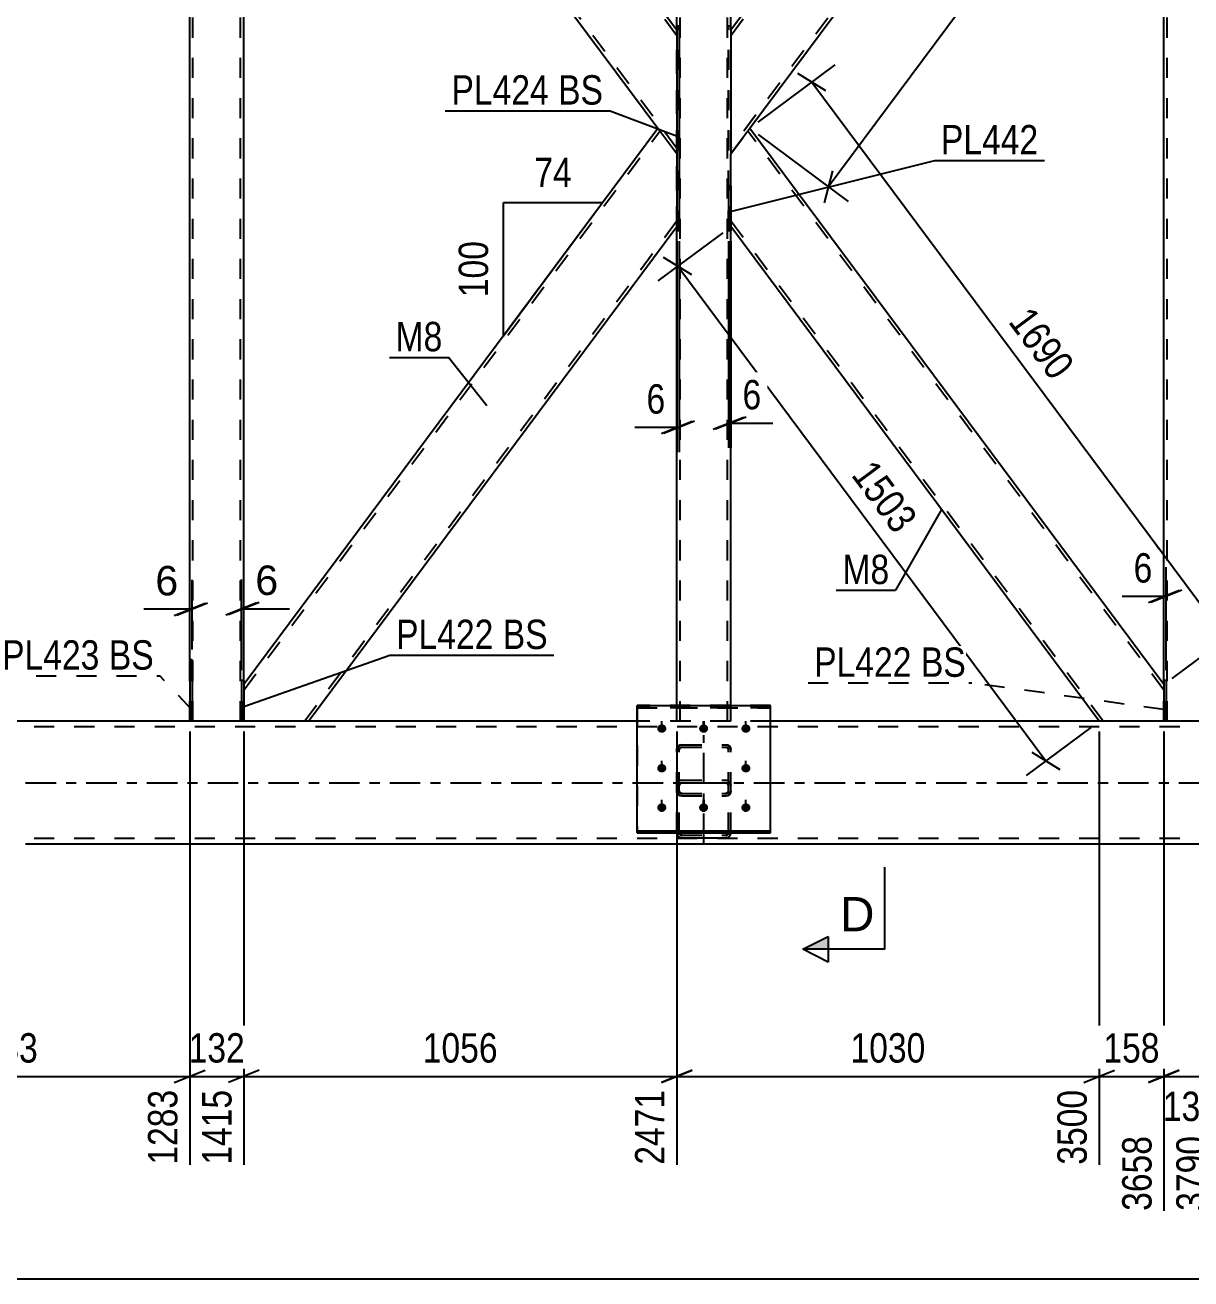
# Model space of a CAD drawing. Header units: millimetres. Extents: x 0 to 1189, y 0 to 841.
# Drawn here: x 86.4 to 200.1, y 432.9 to 555.1 of the extents above; entities that cross this region are included whole.
import ezdxf

# ---------------------------------------------------------------- set-up
doc = ezdxf.new("R2010")
doc.units = ezdxf.units.MM
doc.linetypes.add('DXK_LINE_DOT2', pattern=[3.9198, 1.9599, -1.9599])
doc.linetypes.add('DXK_LINE_DOT3', pattern=[5.9187, 2.979, -0.9799, 0.9799, -0.9799])
doc.styles.add('Arial', font='ARIAL.TTF', dxfattribs={"height": 0.2})
doc.styles.add('Arial Narrow', font='ARIALN.TTF', dxfattribs={"height": 0.2})

# ---------------------------------------------------------------- blocks, each defined once
blk = doc.blocks.new('Part-717048625-3573 - 3498')
at = {"color": 2, "linetype": 'Continuous'}
for p, q in [((149.93, 555.01), (149.93, 602.84)), ((155.21, 554.62), (155.21, 602.84)), ((149.93, 488.78), (149.93, 535.06)), ((155.21, 488.78), (155.21, 535.06))]:
    blk.add_line(p, q, dxfattribs=at)
at = {"color": 7, "linetype": 'DXK_LINE_DOT2'}
for p, q in [((155.21, 602.84), (149.93, 602.84)), ((150.25, 487.24), (150.25, 602.84)), ((154.89, 487.24), (154.89, 602.84)), ((149.93, 535.06), (149.93, 555.01)), ((155.21, 535.06), (155.21, 554.62)), ((149.93, 487.24), (149.93, 488.78)), ((155.21, 487.24), (155.21, 488.78)), ((155.21, 487.24), (149.93, 487.24))]:
    blk.add_line(p, q, dxfattribs=at)
blk = doc.blocks.new('Part-717048625-3588 - 3498')
at = {"color": 2, "linetype": 'Continuous'}
for p, q in [((191.11, 602.84), (155.21, 554.62)), ((197.43, 602.84), (191.13, 602.84)), ((197.43, 599.27), (157.06, 545.04)), ((155.21, 554.62), (155.21, 542.56))]:
    blk.add_line(p, q, dxfattribs=at)
at = {"color": 7, "linetype": 'DXK_LINE_DOT2'}
for p, q in [((191.51, 602.84), (155.21, 554.08)), ((191.11, 602.84), (191.13, 602.84)), ((191.13, 602.84), (191.11, 602.84)), ((197.43, 602.84), (197.43, 599.27)), ((197.43, 599.8), (155.21, 543.1)), ((155.21, 542.56), (157.06, 545.04))]:
    blk.add_line(p, q, dxfattribs=at)
blk = doc.blocks.new('Part-717048625-3757 - 3498')
at = {"color": 7, "linetype": 'DXK_LINE_DOT2'}
for p, q in [((107.47, 487.24), (107.47, 491.21)), ((107.71, 491.21), (107.47, 491.21)), ((107.71, 487.24), (107.71, 491.21)), ((107.71, 487.24), (107.47, 487.24))]:
    blk.add_line(p, q, dxfattribs=at)
blk = doc.blocks.new('Part-717048625-3558 - 3498')
at = {"color": 7, "linetype": 'DXK_LINE_DOT2'}
for p, q in [((202.71, 602.84), (197.43, 602.84)), ((197.43, 598.87), (197.43, 602.84)), ((197.75, 487.24), (197.75, 602.84)), ((202.39, 487.24), (202.39, 602.84)), ((202.71, 598.87), (202.71, 602.84)), ((197.43, 487.24), (197.43, 491.21)), ((202.71, 487.24), (202.71, 491.21)), ((202.71, 487.24), (197.43, 487.24))]:
    blk.add_line(p, q, dxfattribs=at)
at = {"color": 2, "linetype": 'Continuous'}
for p, q in [((197.43, 491.21), (197.43, 598.87)), ((202.71, 491.21), (202.71, 598.87))]:
    blk.add_line(p, q, dxfattribs=at)
blk = doc.blocks.new('Part-717048625-3663 - 3498')
at = {"color": 2, "linetype": 'Continuous'}
for p, q in [((157.06, 545.04), (155.21, 542.56)), ((197.43, 490.81), (157.06, 545.04)), ((155.21, 539.44), (155.21, 542.56)), ((191.11, 487.24), (155.21, 535.46)), ((197.43, 487.24), (191.11, 487.24))]:
    blk.add_line(p, q, dxfattribs=at)
at = {"color": 7, "linetype": 'DXK_LINE_DOT2'}
for p, q in [((197.43, 490.28), (156.86, 544.77)), ((155.21, 535.46), (155.21, 539.44)), ((191.51, 487.24), (155.21, 536)), ((197.43, 487.24), (197.43, 490.81))]:
    blk.add_line(p, q, dxfattribs=at)
blk = doc.blocks.new('Part-717048625-3603 - 3498')
at = {"color": 2, "linetype": 'Continuous'}
for p, q in [((114, 602.84), (107.71, 602.84)), ((149.93, 554.61), (114.02, 602.84)), ((148.08, 545.04), (107.71, 599.27))]:
    blk.add_line(p, q, dxfattribs=at)
at = {"color": 7, "linetype": 'DXK_LINE_DOT2'}
for p, q in [((107.71, 599.27), (107.71, 602.84)), ((149.93, 554.07), (113.63, 602.84)), ((114.02, 602.84), (114, 602.84)), ((114.02, 602.84), (114, 602.84)), ((149.93, 543.09), (107.71, 599.8)), ((149.93, 542.55), (149.93, 554.61)), ((149.93, 542.55), (148.08, 545.04))]:
    blk.add_line(p, q, dxfattribs=at)
blk = doc.blocks.new('Part-717048625-3756 - 3498')
at = {"color": 2, "linetype": 'Continuous'}
for p, q in [((102.67, 493.24), (102.43, 493.24)), ((102.43, 493.24), (102.43, 487.24)), ((102.67, 493.24), (102.67, 487.24)), ((102.67, 487.24), (102.43, 487.24))]:
    blk.add_line(p, q, dxfattribs=at)
blk = doc.blocks.new('Part-717048625-3772 - 3498')
at = {"color": 2, "linetype": 'Continuous'}
for p, q in [((107.71, 491.21), (107.47, 491.21)), ((107.47, 491.21), (107.47, 487.24)), ((107.71, 491.21), (107.71, 487.24)), ((107.71, 487.24), (107.47, 487.24))]:
    blk.add_line(p, q, dxfattribs=at)
blk = doc.blocks.new('Part-717048625-3894 - 3498')
at = {"color": 2, "linetype": 'Continuous'}
for p, q in [((148.08, 545.04), (107.71, 490.81)), ((149.93, 542.55), (148.08, 545.04)), ((114.02, 487.24), (149.93, 535.47)), ((113.23, 487.24), (107.71, 487.24)), ((114.02, 487.24), (113.23, 487.24))]:
    blk.add_line(p, q, dxfattribs=at)
at = {"color": 7, "linetype": 'DXK_LINE_DOT2'}
for p, q in [((107.71, 490.28), (148.28, 544.77)), ((149.93, 535.47), (149.93, 542.55)), ((113.63, 487.24), (149.93, 536.01)), ((107.71, 490.81), (107.71, 487.24)), ((113.96, 487.24), (113.23, 487.24))]:
    blk.add_line(p, q, dxfattribs=at)
blk = doc.blocks.new('Part-717048625-3962 - 3498')
at = {"color": 7, "linetype": 'DXK_LINE_DOT2'}
for p, q in [((154.97, 535.06), (154.97, 555.02)), ((155.21, 555.02), (154.97, 555.02)), ((155.21, 535.06), (155.21, 555.02)), ((155.21, 535.06), (154.97, 535.06))]:
    blk.add_line(p, q, dxfattribs=at)
blk = doc.blocks.new('Part-717048625-3786 - 3498')
at = {"color": 2, "linetype": 'Continuous'}
for p, q in [((102.43, 487.24), (86.43, 487.24)), ((107.47, 487.24), (102.67, 487.24)), ((146.07, 487.24), (114.02, 487.24)), ((191.11, 487.24), (159.07, 487.24)), ((202.47, 487.24), (197.67, 487.24)), ((629.27, 475.24), (86.43, 475.24))]:
    blk.add_line(p, q, dxfattribs=at)
at = {"color": 7, "linetype": 'DXK_LINE_DOT2'}
for p, q in [((634.07, 486.68), (86.43, 486.68)), ((102.67, 487.24), (102.43, 487.24)), ((114.02, 487.24), (107.47, 487.24)), ((159.07, 487.24), (146.07, 487.24)), ((197.67, 487.24), (191.11, 487.24)), ((634.07, 475.8), (86.43, 475.8))]:
    blk.add_line(p, q, dxfattribs=at)
at = {"color": 7, "linetype": 'DXK_LINE_DOT3'}
blk.add_line((86.43, 481.24), (634.07, 481.24), dxfattribs=at)
blk = doc.blocks.new('Part-717048625-3904 - 3498')
at = {"color": 7, "linetype": 'DXK_LINE_DOT3'}
blk.add_line((152.57, 475.26), (152.57, 485.87), dxfattribs=at)
at = {"color": 7, "linetype": 'DXK_LINE_DOT2'}
for p, q in [((149.97, 484.66), (149.93, 484.48)), ((149.93, 476.38), (149.93, 484.48)), ((150.07, 484.8), (149.97, 484.66)), ((150.23, 484.9), (150.07, 484.8)), ((150.17, 484.48), (150.19, 484.57)), ((150.17, 476.38), (150.17, 484.48)), ((150.19, 484.57), (150.24, 484.64)), ((150.41, 484.93), (150.23, 484.9)), ((150.24, 484.64), (150.32, 484.69)), ((150.32, 484.69), (150.41, 484.71)), ((150.41, 484.93), (154.73, 484.93)), ((150.41, 484.71), (154.73, 484.71)), ((154.92, 484.9), (154.73, 484.93)), ((154.73, 484.71), (154.82, 484.69)), ((154.82, 484.69), (154.9, 484.64)), ((154.9, 484.64), (154.95, 484.57)), ((155.07, 484.8), (154.92, 484.9)), ((154.95, 484.57), (154.97, 484.48)), ((154.97, 476.38), (154.97, 484.48)), ((155.18, 484.66), (155.07, 484.8)), ((155.21, 484.48), (155.18, 484.66)), ((155.21, 476.38), (155.21, 484.48)), ((149.93, 480.98), (149.97, 481.17)), ((150.19, 481.07), (150.17, 480.98)), ((150.24, 481.16), (150.19, 481.07)), ((150.23, 481.45), (150.41, 481.49)), ((150.32, 481.21), (150.24, 481.16)), ((150.41, 481.23), (150.32, 481.21)), ((150.41, 481.49), (154.73, 481.49)), ((150.41, 481.23), (154.73, 481.23)), ((154.73, 481.49), (154.92, 481.45)), ((154.82, 481.21), (154.73, 481.23)), ((154.9, 481.16), (154.82, 481.21)), ((154.95, 481.07), (154.9, 481.16)), ((154.97, 480.98), (154.95, 481.07)), ((155.18, 481.17), (155.21, 480.98)), ((149.93, 480.42), (149.97, 480.25)), ((149.97, 480.25), (150.07, 480.1)), ((150.07, 480.1), (150.23, 480.01)), ((150.19, 480.34), (150.17, 480.42)), ((150.24, 480.26), (150.19, 480.34)), ((150.23, 480.01), (150.41, 479.97)), ((150.32, 480.22), (150.24, 480.26)), ((150.41, 480.2), (150.32, 480.22)), ((150.41, 480.2), (154.73, 480.2)), ((150.41, 479.97), (154.73, 479.97)), ((154.82, 480.22), (154.73, 480.2)), ((154.73, 479.97), (154.92, 480.01)), ((154.9, 480.26), (154.82, 480.22)), ((154.95, 480.34), (154.9, 480.26)), ((154.92, 480.01), (155.07, 480.1)), ((154.97, 480.42), (154.95, 480.34)), ((155.07, 480.1), (155.18, 480.25)), ((155.18, 480.25), (155.21, 480.42)), ((149.94, 476.35), (149.93, 476.38)), ((150.17, 476.38), (150.19, 476.28)), ((150.19, 476.28), (150.24, 476.2)), ((150.24, 476.2), (150.32, 476.14)), ((150.32, 476.14), (150.41, 476.12)), ((150.41, 476.12), (154.73, 476.12)), ((154.73, 476.12), (154.82, 476.14)), ((154.82, 476.14), (154.9, 476.2)), ((154.9, 476.2), (154.95, 476.28)), ((154.95, 476.28), (154.97, 476.38)), ((155.21, 476.38), (155.21, 476.35))]:
    blk.add_line(p, q, dxfattribs=at)
at = {"color": 2, "linetype": 'Continuous'}
for p, q in [((149.97, 476.18), (149.94, 476.35)), ((150.41, 475.87), (150.23, 475.91)), ((150.41, 475.87), (154.73, 475.87)), ((154.92, 475.91), (154.73, 475.87)), ((155.21, 476.35), (155.18, 476.18))]:
    blk.add_line(p, q, dxfattribs=at)
at = {"color": 7, "linetype": 'DXK_LINE_DOT2'}
for centre, start, end in [((150.43, 481), 114.3199, 159.2417), ((154.71, 481), 20.7583, 65.6801)]:
    blk.add_arc(centre, 0.496, start, end, dxfattribs=at)
at = {"color": 2, "linetype": 'Continuous'}
for centre, start, end in [((150.43, 476.36), 200.7583, 245.6801), ((154.71, 476.36), 294.3199, 339.2417)]:
    blk.add_arc(centre, 0.496, start, end, dxfattribs=at)
blk = doc.blocks.new('Bolt-717048625-3926 - 3498')
at = {"color": 1, "linetype": 'DXK_LINE_DOT2'}
for p, q in [((148.47, 486.13), (148.47, 487.26)), ((152.59, 486.13), (152.59, 487.26)), ((156.67, 486.13), (156.67, 487.26)), ((148.47, 482.26), (148.47, 483.39)), ((156.67, 482.26), (156.67, 483.39)), ((148.47, 478.42), (148.47, 479.56)), ((152.59, 478.42), (152.59, 479.56)), ((156.67, 478.42), (156.67, 479.56))]:
    blk.add_line(p, q, dxfattribs=at)
blk = doc.blocks.new('Part-717048625-3956 - 3498')
at = {"color": 7, "linetype": 'DXK_LINE_DOT2'}
for p, q in [((197.43, 487.24), (197.43, 491.21)), ((197.67, 491.21), (197.43, 491.21)), ((197.67, 487.24), (197.67, 491.21)), ((197.67, 487.24), (197.43, 487.24))]:
    blk.add_line(p, q, dxfattribs=at)
blk = doc.blocks.new('Part-717048625-3861 - 3498')
at = {"color": 7, "linetype": 'DXK_LINE_DOT2'}
for p, q in [((102.43, 487.24), (102.43, 493.24)), ((102.67, 493.24), (102.43, 493.24)), ((102.67, 487.24), (102.67, 493.24)), ((102.67, 487.24), (102.43, 487.24))]:
    blk.add_line(p, q, dxfattribs=at)
blk = doc.blocks.new('Part-717048625-3899 - 3498')
at = {"color": 7, "linetype": 'DXK_LINE_DOT2'}
for p, q in [((107.71, 602.84), (102.43, 602.84)), ((102.43, 596.84), (102.43, 602.84)), ((102.75, 487.24), (102.75, 602.84)), ((107.39, 487.24), (107.39, 602.84)), ((107.71, 598.87), (107.71, 602.84)), ((102.43, 487.24), (102.43, 493.24)), ((107.71, 487.24), (107.71, 491.21)), ((107.71, 487.24), (102.43, 487.24))]:
    blk.add_line(p, q, dxfattribs=at)
at = {"color": 2, "linetype": 'Continuous'}
for p, q in [((107.71, 491.21), (107.71, 598.87)), ((102.43, 493.24), (102.43, 596.84))]:
    blk.add_line(p, q, dxfattribs=at)
blk = doc.blocks.new('Part-717048625-3910 - 3498')
at = {"color": 7, "linetype": 'DXK_LINE_DOT2'}
for p, q in [((149.93, 484.48), (149.97, 484.66)), ((149.93, 476.38), (149.93, 484.48)), ((149.97, 484.66), (150.07, 484.8)), ((150.07, 484.8), (150.23, 484.9)), ((150.19, 484.57), (150.17, 484.48)), ((150.17, 476.38), (150.17, 484.48)), ((150.24, 484.64), (150.19, 484.57)), ((150.23, 484.9), (150.41, 484.93)), ((150.32, 484.69), (150.24, 484.64)), ((150.41, 484.71), (150.32, 484.69)), ((150.41, 484.93), (154.73, 484.93)), ((150.41, 484.71), (154.73, 484.71)), ((154.73, 484.93), (154.92, 484.9)), ((154.82, 484.69), (154.73, 484.71)), ((154.9, 484.64), (154.82, 484.69)), ((154.95, 484.57), (154.9, 484.64)), ((154.92, 484.9), (155.07, 484.8)), ((154.97, 484.48), (154.95, 484.57)), ((154.97, 476.38), (154.97, 484.48)), ((155.07, 484.8), (155.18, 484.66)), ((155.18, 484.66), (155.21, 484.48)), ((155.21, 476.38), (155.21, 484.48)), ((149.97, 481.17), (149.93, 480.98)), ((150.17, 480.98), (150.19, 481.07)), ((150.19, 481.07), (150.24, 481.16)), ((150.32, 481.47), (150.23, 481.45)), ((150.24, 481.16), (150.32, 481.21)), ((150.41, 481.49), (150.32, 481.47)), ((150.32, 481.21), (150.41, 481.23)), ((150.41, 481.49), (154.73, 481.49)), ((150.41, 481.23), (154.73, 481.23)), ((154.9, 481.45), (154.73, 481.49)), ((154.73, 481.23), (154.82, 481.21)), ((154.82, 481.21), (154.9, 481.16)), ((154.92, 481.45), (154.9, 481.45)), ((154.9, 481.16), (154.95, 481.07)), ((154.95, 481.07), (154.97, 480.98)), ((155.21, 480.98), (155.18, 481.17)), ((149.97, 480.25), (149.93, 480.42)), ((150.07, 480.1), (149.97, 480.25)), ((150.23, 480.01), (150.07, 480.1)), ((150.17, 480.42), (150.19, 480.34)), ((150.19, 480.34), (150.24, 480.26)), ((150.41, 479.97), (150.23, 480.01)), ((150.24, 480.26), (150.32, 480.22)), ((150.32, 480.22), (150.41, 480.2)), ((150.41, 480.2), (154.73, 480.2)), ((150.41, 479.97), (154.73, 479.97)), ((154.73, 480.2), (154.82, 480.22)), ((154.92, 480.01), (154.73, 479.97)), ((154.82, 480.22), (154.9, 480.26)), ((154.9, 480.26), (154.95, 480.34)), ((155.07, 480.1), (154.92, 480.01)), ((154.95, 480.34), (154.97, 480.42)), ((155.18, 480.25), (155.07, 480.1)), ((155.21, 480.42), (155.18, 480.25)), ((149.93, 476.38), (149.97, 476.18)), ((150.19, 476.28), (150.17, 476.38)), ((150.24, 476.2), (150.19, 476.28)), ((150.23, 475.91), (150.41, 475.87)), ((150.32, 476.14), (150.24, 476.2)), ((150.41, 476.12), (150.32, 476.14)), ((150.41, 476.12), (154.73, 476.12)), ((150.41, 475.87), (154.73, 475.87)), ((154.82, 476.14), (154.73, 476.12)), ((154.73, 475.87), (154.92, 475.91)), ((154.9, 476.2), (154.82, 476.14)), ((154.95, 476.28), (154.9, 476.2)), ((154.97, 476.38), (154.95, 476.28)), ((155.18, 476.18), (155.21, 476.38))]:
    blk.add_line(p, q, dxfattribs=at)
for centre, start, end in [((150.43, 481), 114.3199, 159.2417), ((154.71, 481), 20.7583, 65.6801), ((150.43, 476.36), 200.7583, 245.6801), ((154.71, 476.36), 294.3199, 339.2417)]:
    blk.add_arc(centre, 0.496, start, end, dxfattribs=at)
blk = doc.blocks.new('Part-717048625-3920 - 3498')
at = {"color": 2, "linetype": 'Continuous'}
for p, q in [((146.07, 488.78), (159.07, 488.78)), ((146.07, 476.35), (146.07, 488.78)), ((159.07, 476.56), (159.07, 488.78)), ((146.07, 476.56), (159.07, 476.56)), ((146.07, 476.35), (159.07, 476.35)), ((159.07, 476.35), (159.07, 476.56))]:
    blk.add_line(p, q, dxfattribs=at)
at = {"color": 7, "linetype": 'DXK_LINE_DOT2'}
blk.add_line((146.07, 488.56), (159.07, 488.56), dxfattribs=at)
blk = doc.blocks.new('Bolt-717048625-3921 - 3498')
at = {"linetype": 'Continuous'}
for points in [[(148.47, 486.11), (148.38, 486.12), (148.29, 486.15), (148.21, 486.19), (148.15, 486.25), (148.09, 486.32), (148.05, 486.4), (148.03, 486.48), (148.03, 486.57), (148.05, 486.65), (148.09, 486.73), (148.15, 486.8), (148.21, 486.86), (148.29, 486.9), (148.38, 486.93), (148.47, 486.94), (148.56, 486.93), (148.65, 486.9), (148.73, 486.86), (148.8, 486.8), (148.85, 486.73), (148.89, 486.65), (148.91, 486.57), (148.91, 486.48), (148.89, 486.4), (148.85, 486.32), (148.8, 486.25), (148.73, 486.19), (148.65, 486.15), (148.56, 486.12)], [(152.55, 486.11), (152.46, 486.12), (152.37, 486.15), (152.29, 486.19), (152.23, 486.25), (152.17, 486.32), (152.13, 486.4), (152.11, 486.48), (152.11, 486.57), (152.13, 486.65), (152.17, 486.73), (152.23, 486.8), (152.29, 486.86), (152.37, 486.9), (152.46, 486.93), (152.55, 486.94), (152.64, 486.93), (152.73, 486.9), (152.81, 486.86), (152.88, 486.8), (152.93, 486.73), (152.97, 486.65), (152.99, 486.57), (152.99, 486.48), (152.97, 486.4), (152.93, 486.32), (152.88, 486.25), (152.81, 486.19), (152.73, 486.15), (152.64, 486.12)], [(156.67, 486.11), (156.58, 486.12), (156.49, 486.15), (156.41, 486.19), (156.35, 486.25), (156.29, 486.32), (156.25, 486.4), (156.23, 486.48), (156.23, 486.57), (156.25, 486.65), (156.29, 486.73), (156.35, 486.8), (156.41, 486.86), (156.49, 486.9), (156.58, 486.93), (156.67, 486.94), (156.76, 486.93), (156.85, 486.9), (156.93, 486.86), (157, 486.8), (157.05, 486.73), (157.09, 486.65), (157.11, 486.57), (157.11, 486.48), (157.09, 486.4), (157.05, 486.32), (157, 486.25), (156.93, 486.19), (156.85, 486.15), (156.76, 486.12)], [(148.47, 482.24), (148.38, 482.25), (148.29, 482.28), (148.21, 482.32), (148.15, 482.38), (148.09, 482.45), (148.05, 482.53), (148.03, 482.61), (148.03, 482.7), (148.05, 482.78), (148.09, 482.86), (148.15, 482.93), (148.21, 482.99), (148.29, 483.03), (148.38, 483.06), (148.47, 483.07), (148.56, 483.06), (148.65, 483.03), (148.73, 482.99), (148.8, 482.93), (148.85, 482.86), (148.89, 482.78), (148.91, 482.7), (148.91, 482.61), (148.89, 482.53), (148.85, 482.45), (148.8, 482.38), (148.73, 482.32), (148.65, 482.28), (148.56, 482.25)], [(156.67, 482.24), (156.58, 482.25), (156.49, 482.28), (156.41, 482.32), (156.35, 482.38), (156.29, 482.45), (156.25, 482.53), (156.23, 482.61), (156.23, 482.7), (156.25, 482.78), (156.29, 482.86), (156.35, 482.93), (156.41, 482.99), (156.49, 483.03), (156.58, 483.06), (156.67, 483.07), (156.76, 483.06), (156.85, 483.03), (156.93, 482.99), (157, 482.93), (157.05, 482.86), (157.09, 482.78), (157.11, 482.7), (157.11, 482.61), (157.09, 482.53), (157.05, 482.45), (157, 482.38), (156.93, 482.32), (156.85, 482.28), (156.76, 482.25)], [(148.47, 478.41), (148.38, 478.42), (148.29, 478.44), (148.21, 478.49), (148.15, 478.54), (148.09, 478.61), (148.05, 478.69), (148.03, 478.78), (148.03, 478.86), (148.05, 478.95), (148.09, 479.03), (148.15, 479.1), (148.21, 479.15), (148.29, 479.2), (148.38, 479.22), (148.47, 479.23), (148.56, 479.22), (148.65, 479.2), (148.73, 479.15), (148.8, 479.1), (148.85, 479.03), (148.89, 478.95), (148.91, 478.86), (148.91, 478.78), (148.89, 478.69), (148.85, 478.61), (148.8, 478.54), (148.73, 478.49), (148.65, 478.44), (148.56, 478.42)], [(152.55, 478.41), (152.46, 478.42), (152.37, 478.44), (152.29, 478.49), (152.23, 478.54), (152.17, 478.61), (152.13, 478.69), (152.11, 478.78), (152.11, 478.86), (152.13, 478.95), (152.17, 479.03), (152.23, 479.1), (152.29, 479.15), (152.37, 479.2), (152.46, 479.22), (152.55, 479.23), (152.64, 479.22), (152.73, 479.2), (152.81, 479.15), (152.88, 479.1), (152.93, 479.03), (152.97, 478.95), (152.99, 478.86), (152.99, 478.78), (152.97, 478.69), (152.93, 478.61), (152.88, 478.54), (152.81, 478.49), (152.73, 478.44), (152.64, 478.42)], [(156.67, 478.41), (156.58, 478.42), (156.49, 478.44), (156.41, 478.49), (156.35, 478.54), (156.29, 478.61), (156.25, 478.69), (156.23, 478.78), (156.23, 478.86), (156.25, 478.95), (156.29, 479.03), (156.35, 479.1), (156.41, 479.15), (156.49, 479.2), (156.58, 479.22), (156.67, 479.23), (156.76, 479.22), (156.85, 479.2), (156.93, 479.15), (157, 479.1), (157.05, 479.03), (157.09, 478.95), (157.11, 478.86), (157.11, 478.78), (157.09, 478.69), (157.05, 478.61), (157, 478.54), (156.93, 478.49), (156.85, 478.44), (156.76, 478.42)]]:
    blk.add_hatch(color=1, dxfattribs=at).paths.add_polyline_path(points)
at = {"color": 1, "linetype": 'Continuous'}
for p, q in [((148.47, 486.13), (148.47, 487.26)), ((152.55, 486.13), (152.55, 487.26)), ((156.67, 486.13), (156.67, 487.26)), ((148.47, 482.26), (148.47, 483.39)), ((156.67, 482.26), (156.67, 483.39)), ((148.47, 478.42), (148.47, 479.56)), ((152.55, 478.42), (152.55, 479.56)), ((156.67, 478.42), (156.67, 479.56))]:
    blk.add_line(p, q, dxfattribs=at)
blk = doc.blocks.new('Part-717048625-3925 - 3498')
at = {"color": 7, "linetype": 'DXK_LINE_DOT2'}
for p, q in [((159.07, 488.78), (146.07, 488.78)), ((146.07, 488.78), (146.07, 476.35)), ((159.07, 488.56), (146.07, 488.56)), ((159.07, 476.35), (159.07, 488.78)), ((146.07, 476.56), (159.07, 476.56)), ((146.07, 476.35), (159.07, 476.35))]:
    blk.add_line(p, q, dxfattribs=at)
blk = doc.blocks.new('Part-717048625-3951 - 3498')
at = {"color": 2, "linetype": 'Continuous'}
for p, q in [((197.67, 491.21), (197.43, 491.21)), ((197.43, 491.21), (197.43, 487.24)), ((197.67, 491.21), (197.67, 487.24)), ((197.67, 487.24), (197.43, 487.24))]:
    blk.add_line(p, q, dxfattribs=at)
blk = doc.blocks.new('Part-717048625-3961 - 3498')
at = {"color": 2, "linetype": 'Continuous'}
for p, q in [((155.21, 539.44), (154.97, 539.44)), ((154.97, 539.44), (154.97, 535.06)), ((155.21, 539.44), (155.21, 535.06)), ((155.21, 535.06), (154.97, 535.06))]:
    blk.add_line(p, q, dxfattribs=at)
blk = doc.blocks.new('Part-717048625-3967 - 3498')
at = {"color": 2, "linetype": 'Continuous'}
for p, q in [((150.17, 555.01), (149.93, 555.01)), ((149.93, 555.01), (149.93, 535.06)), ((150.17, 555.01), (150.17, 535.06)), ((150.17, 535.06), (149.93, 535.06))]:
    blk.add_line(p, q, dxfattribs=at)
blk = doc.blocks.new('Part-717048625-3968 - 3498')
at = {"color": 7, "linetype": 'DXK_LINE_DOT2'}
for p, q in [((149.93, 535.06), (149.93, 555.01)), ((150.17, 555.01), (149.93, 555.01)), ((150.17, 535.06), (150.17, 555.01)), ((150.17, 535.06), (149.93, 535.06))]:
    blk.add_line(p, q, dxfattribs=at)
blk = doc.blocks.new('StraightDimension-717048625-13848 - 3498')
at = {"color": 7, "linetype": 'Continuous'}
for p, q in [((197.43, 492.21), (197.43, 502.26)), ((197.67, 492.21), (197.67, 502.26)), ((195.93, 498.81), (198.93, 500.01)), ((199.17, 500.01), (196.17, 498.81)), ((197.43, 499.41), (193.35, 499.41)), ((197.43, 499.41), (193.35, 499.41)), ((197.43, 499.41), (197.67, 499.41))]:
    blk.add_line(p, q, dxfattribs=at)
at = {"color": 0}
blk.add_wipeout([(196.9, 500.16), (196.9, 504.36), (193.88, 504.36), (193.88, 500.16)], dxfattribs=at)
at = {"color": 3, "style": 'Arial Narrow'}
blk.add_text('6', height=2.86, dxfattribs=at).set_placement((194.48, 500.76))
blk = doc.blocks.new('StraightDimension-717048625-13304 - 3498')
at = {"color": 7, "linetype": 'Continuous'}
for p, q in [((107.71, 486.24), (107.71, 444)), ((149.93, 486.24), (149.93, 444)), ((109.21, 453.21), (106.21, 452.01)), ((107.71, 452.61), (149.93, 452.61)), ((148.43, 452.01), (151.43, 453.21))]:
    blk.add_line(p, q, dxfattribs=at)
at = {"color": 0}
blk.add_wipeout([(133.08, 453.36), (133.08, 457.56), (124.56, 457.56), (124.56, 453.36)], dxfattribs=at)
at = {"color": 3, "style": 'Arial Narrow'}
blk.add_text('1056', height=2.863, dxfattribs=at).set_placement((125.16, 453.96))
at = {"color": 0, "linetype": 'Continuous'}
blk.add_wipeout([(149.33, 451.91), (145.13, 451.91), (145.13, 443.4), (149.33, 443.4)], dxfattribs=at)
at = {"color": 3, "linetype": 'Continuous', "style": 'Arial Narrow'}
blk.add_text('2471', height=2.863, rotation=90.0002, dxfattribs=at).set_placement((148.73, 444))
blk = doc.blocks.new('StraightDimension-717048625-13301 - 3498')
at = {"color": 7, "linetype": 'Continuous'}
for p, q in [((197.43, 486.24), (197.43, 439.5)), ((202.71, 486.24), (202.71, 439.5)), ((195.93, 452.01), (198.93, 453.21)), ((197.43, 452.61), (202.71, 452.61)), ((204.21, 453.21), (201.21, 452.01))]:
    blk.add_line(p, q, dxfattribs=at)
at = {"color": 0}
blk.add_wipeout([(203.41, 447.66), (203.41, 451.86), (196.73, 451.86), (196.73, 447.66)], dxfattribs=at)
at = {"color": 3, "style": 'Arial Narrow'}
blk.add_text('132', height=2.863, dxfattribs=at).set_placement((197.33, 448.26))
at = {"color": 0, "linetype": 'Continuous'}
blk.add_wipeout([(202.11, 447.41), (197.91, 447.41), (197.91, 438.9), (202.11, 438.9)], dxfattribs=at)
at = {"color": 3, "linetype": 'Continuous', "style": 'Arial Narrow'}
blk.add_text('3790', height=2.863, rotation=90.0002, dxfattribs=at).set_placement((201.51, 439.5))
blk = doc.blocks.new('StraightDimension-717048625-13534 - 3498')
at = {"color": 7, "linetype": 'Continuous'}
for p, q in [((154.41, 534.87), (148.1, 530.17)), ((151.4, 530.75), (148.65, 532.44)), ((150.02, 531.6), (185.93, 483.38)), ((190.31, 486.64), (184, 481.94)), ((184.55, 484.22), (187.3, 482.53))]:
    blk.add_line(p, q, dxfattribs=at)
at = {"color": 0}
blk.add_wipeout([(171.12, 504.52), (174.49, 507.03), (169.4, 513.86), (166.04, 511.35)], dxfattribs=at)
at = {"color": 3, "style": 'Arial Narrow'}
blk.add_text('1503', height=2.863, rotation=-53.3309, dxfattribs=at).set_placement((166.87, 511.23))
blk = doc.blocks.new('StraightDimension-717048625-17649 - 3498')
at = {"color": 7, "linetype": 'Continuous'}
for p, q in [((102.43, 494.24), (102.43, 501.01)), ((102.67, 494.24), (102.67, 501.01)), ((102.43, 498.16), (97.96, 498.16)), ((102.43, 498.16), (97.96, 498.16)), ((100.93, 497.56), (103.93, 498.76)), ((104.17, 498.76), (101.17, 497.56)), ((102.43, 498.16), (102.67, 498.16))]:
    blk.add_line(p, q, dxfattribs=at)
at = {"color": 0}
blk.add_wipeout([(101.9, 498.91), (101.9, 503.11), (98.48, 503.11), (98.48, 498.91)], dxfattribs=at)
at = {"color": 3, "style": 'Arial'}
blk.add_text('6', height=2.87, dxfattribs=at).set_placement((99.08, 499.51))
blk = doc.blocks.new('StraightDimension-717048625-13303 - 3498')
at = {"color": 7, "linetype": 'Continuous'}
for p, q in [((149.93, 486.24), (149.93, 444)), ((191.11, 486.24), (191.11, 444)), ((151.43, 453.21), (148.43, 452.01)), ((149.93, 452.61), (191.11, 452.61)), ((189.61, 452.01), (192.61, 453.21))]:
    blk.add_line(p, q, dxfattribs=at)
at = {"color": 0}
blk.add_wipeout([(174.78, 453.36), (174.78, 457.56), (166.27, 457.56), (166.27, 453.36)], dxfattribs=at)
at = {"color": 3, "style": 'Arial Narrow'}
blk.add_text('1030', height=2.863, dxfattribs=at).set_placement((166.87, 453.96))
at = {"color": 0, "linetype": 'Continuous'}
blk.add_wipeout([(190.51, 451.91), (186.31, 451.91), (186.31, 443.4), (190.51, 443.4)], dxfattribs=at)
at = {"color": 3, "linetype": 'Continuous', "style": 'Arial Narrow'}
blk.add_text('3500', height=2.863, rotation=90.0002, dxfattribs=at).set_placement((189.91, 444))
blk = doc.blocks.new('StraightDimension-717048625-13823 - 3498')
at = {"color": 7, "linetype": 'Continuous'}
for p, q in [((154.97, 534.06), (154.97, 513.9)), ((155.21, 534.06), (155.21, 513.9)), ((153.47, 515.7), (156.47, 516.9)), ((156.71, 516.9), (153.71, 515.7)), ((154.97, 516.3), (155.21, 516.3)), ((155.21, 516.3), (159.29, 516.3)), ((155.21, 516.3), (159.29, 516.3))]:
    blk.add_line(p, q, dxfattribs=at)
at = {"color": 0}
blk.add_wipeout([(158.77, 517.05), (158.77, 521.25), (155.74, 521.25), (155.74, 517.05)], dxfattribs=at)
at = {"color": 3, "style": 'Arial Narrow'}
blk.add_text('6', height=2.86, dxfattribs=at).set_placement((156.34, 517.65))
blk = doc.blocks.new('StraightDimension-717048625-4117 - 3498')
at = {"color": 7, "linetype": 'Continuous'}
for p, q in [((198.23, 598.67), (207, 592.14)), ((204.66, 592.01), (205.49, 595.13)), ((164.71, 539.35), (205.08, 593.57)), ((157.86, 544.44), (166.63, 537.91)), ((165.12, 540.91), (164.29, 537.78))]:
    blk.add_line(p, q, dxfattribs=at)
at = {"color": 0}
blk.add_wipeout([(186.83, 570.32), (183.46, 572.83), (178.38, 566), (181.75, 563.49)], dxfattribs=at)
at = {"color": 3, "style": 'Arial Narrow'}
blk.add_text('1690', height=2.863, rotation=53.3309, dxfattribs=at).set_placement((181.63, 564.33))
blk = doc.blocks.new('StraightDimension-717048625-4447 - 3498')
at = {"color": 7, "linetype": 'Continuous'}
for p, q in [((76.59, 601.34), (75.39, 604.34)), ((101.43, 602.84), (73.14, 602.84)), ((75.99, 487.24), (75.99, 602.84)), ((75.39, 488.74), (76.59, 485.74)), ((101.43, 487.24), (73.14, 487.24))]:
    blk.add_line(p, q, dxfattribs=at)
at = {"color": 0}
blk.add_wipeout([(75.24, 549.3), (71.04, 549.3), (71.04, 540.78), (75.24, 540.78)], dxfattribs=at)
at = {"color": 3, "style": 'Arial Narrow'}
blk.add_text('2890', height=2.863, rotation=90.0002, dxfattribs=at).set_placement((74.64, 541.38))
blk = doc.blocks.new('StraightDimension-717048625-4768 - 3498')
at = {"color": 7, "linetype": 'Continuous'}
blk.add_line((64.53, 432.86), (675.07, 432.86), dxfattribs=at)
blk = doc.blocks.new('StraightDimension-717048625-13302 - 3498')
at = {"color": 7, "linetype": 'Continuous'}
for p, q in [((191.11, 486.24), (191.11, 444)), ((197.43, 486.24), (197.43, 439.5)), ((189.61, 452.01), (192.61, 453.21)), ((191.11, 452.61), (197.43, 452.61)), ((198.93, 453.21), (195.93, 452.01))]:
    blk.add_line(p, q, dxfattribs=at)
at = {"color": 0}
blk.add_wipeout([(197.61, 453.36), (197.61, 457.56), (190.93, 457.56), (190.93, 453.36)], dxfattribs=at)
at = {"color": 0, "linetype": 'Continuous'}
blk.add_wipeout([(196.83, 447.41), (192.63, 447.41), (192.63, 438.9), (196.83, 438.9)], dxfattribs=at)
at = {"color": 3, "style": 'Arial Narrow'}
blk.add_text('158', height=2.863, dxfattribs=at).set_placement((191.53, 453.96))
at = {"color": 3, "linetype": 'Continuous', "style": 'Arial Narrow'}
blk.add_text('3658', height=2.863, rotation=90.0002, dxfattribs=at).set_placement((196.23, 439.5))
blk = doc.blocks.new('StraightDimension-717048625-13305 - 3498')
at = {"color": 7, "linetype": 'Continuous'}
for p, q in [((102.43, 486.24), (102.43, 444)), ((107.71, 486.24), (107.71, 444)), ((100.93, 452.01), (103.93, 453.21)), ((102.43, 452.61), (107.71, 452.61)), ((109.21, 453.21), (106.21, 452.01))]:
    blk.add_line(p, q, dxfattribs=at)
at = {"color": 0}
blk.add_wipeout([(108.41, 453.36), (108.41, 457.56), (101.73, 457.56), (101.73, 453.36)], dxfattribs=at)
at = {"color": 0, "linetype": 'Continuous'}
blk.add_wipeout([(107.11, 451.91), (102.91, 451.91), (102.91, 443.4), (107.11, 443.4)], dxfattribs=at)
at = {"color": 3, "style": 'Arial Narrow'}
blk.add_text('132', height=2.863, dxfattribs=at).set_placement((102.33, 453.96))
at = {"color": 3, "linetype": 'Continuous', "style": 'Arial Narrow'}
blk.add_text('1415', height=2.863, rotation=90.0002, dxfattribs=at).set_placement((106.51, 444))
blk = doc.blocks.new('StraightDimension-717048625-13306 - 3498')
at = {"color": 7, "linetype": 'Continuous'}
for p, q in [((102.43, 486.24), (102.43, 444)), ((65.53, 474.24), (65.53, 449.48)), ((67.03, 453.21), (64.03, 452.01)), ((65.53, 452.61), (102.43, 452.61)), ((100.93, 452.01), (103.93, 453.21))]:
    blk.add_line(p, q, dxfattribs=at)
at = {"color": 0}
blk.add_wipeout([(88.24, 453.36), (88.24, 457.56), (79.72, 457.56), (79.72, 453.36)], dxfattribs=at)
at = {"color": 3, "style": 'Arial Narrow'}
blk.add_text('1283', height=2.863, dxfattribs=at).set_placement((80.32, 453.96))
at = {"color": 0, "linetype": 'Continuous'}
for points in [[(64.93, 451.91), (60.73, 451.91), (60.73, 448.88), (64.93, 448.88)], [(101.83, 451.91), (97.63, 451.91), (97.63, 443.4), (101.83, 443.4)]]:
    blk.add_wipeout(points, dxfattribs=at)
at = {"color": 3, "linetype": 'Continuous', "style": 'Arial Narrow'}
for s, height, p in [('0', 2.86, (64.33, 449.48)), ('1283', 2.863, (101.23, 444))]:
    blk.add_text(s, height=height, rotation=90.0002, dxfattribs=at).set_placement(p)
blk = doc.blocks.new('StraightDimension-717048625-13564 - 3498')
at = {"color": 7, "linetype": 'Continuous'}
for p, q in [((157.86, 545.64), (165.39, 551.25)), ((164.48, 548.7), (161.73, 550.39)), ((163.11, 549.54), (203.48, 495.32)), ((198.23, 491.41), (205.76, 497.02)), ((202.1, 496.16), (204.86, 494.47))]:
    blk.add_line(p, q, dxfattribs=at)
at = {"color": 0}
blk.add_wipeout([(186.44, 519.47), (189.81, 521.97), (184.72, 528.8), (181.35, 526.29)], dxfattribs=at)
at = {"color": 3, "style": 'Arial Narrow'}
blk.add_text('1690', height=2.863, rotation=-53.3309, dxfattribs=at).set_placement((182.19, 526.17))
blk = doc.blocks.new('AngleDimension-717048625-13583 - 3498')
at = {"color": 7, "linetype": 'Continuous'}
for p, q in [((133.03, 537.81), (142.7, 537.81)), ((133.03, 524.82), (142.7, 537.81)), ((133.03, 524.82), (133.03, 537.81)), ((136.38, 529.32), (142.7, 537.81))]:
    blk.add_line(p, q, dxfattribs=at)
at = {"color": 0}
for points in [[(140.29, 538.71), (140.29, 542.91), (135.44, 542.91), (135.44, 538.71)], [(132.13, 534.66), (127.93, 534.66), (127.93, 527.98), (132.13, 527.98)]]:
    blk.add_wipeout(points, dxfattribs=at)
at = {"color": 3, "style": 'Arial Narrow'}
blk.add_text('74', height=2.863, dxfattribs=at).set_placement((136.04, 539.31))
blk.add_text('100', height=2.863, rotation=90.0002, dxfattribs=at).set_placement((131.53, 528.58))
blk = doc.blocks.new('StraightDimension-717048625-13811 - 3498')
at = {"color": 7, "linetype": 'Continuous'}
for p, q in [((149.93, 534.06), (149.93, 513.48)), ((150.17, 534.06), (150.17, 513.48)), ((148.43, 515.28), (151.43, 516.48)), ((151.67, 516.48), (148.67, 515.28)), ((149.93, 515.88), (145.85, 515.88)), ((149.93, 515.88), (145.85, 515.88)), ((149.93, 515.88), (150.17, 515.88))]:
    blk.add_line(p, q, dxfattribs=at)
at = {"color": 0}
blk.add_wipeout([(149.41, 516.63), (149.41, 520.83), (146.38, 520.83), (146.38, 516.63)], dxfattribs=at)
at = {"color": 3, "style": 'Arial Narrow'}
blk.add_text('6', height=2.86, dxfattribs=at).set_placement((146.98, 517.23))
blk = doc.blocks.new('StraightDimension-717048625-17665 - 3498')
at = {"color": 7, "linetype": 'Continuous'}
for p, q in [((107.47, 492.21), (107.47, 501.05)), ((107.71, 492.21), (107.71, 501.05)), ((105.97, 497.6), (108.97, 498.8)), ((109.21, 498.8), (106.21, 497.6)), ((107.47, 498.2), (107.71, 498.2)), ((107.71, 498.2), (112.18, 498.2)), ((107.71, 498.2), (112.18, 498.2))]:
    blk.add_line(p, q, dxfattribs=at)
at = {"color": 0}
blk.add_wipeout([(111.66, 498.95), (111.66, 503.15), (108.23, 503.15), (108.23, 498.95)], dxfattribs=at)
at = {"color": 3, "style": 'Arial'}
blk.add_text('6', height=2.87, dxfattribs=at).set_placement((108.83, 499.55))
blk = doc.blocks.new('Mark-717048625-3659 - 3498')
at = {"color": 0}
blk.add_wipeout([(170.66, 500.61), (170.66, 503.61), (166.09, 503.61), (166.09, 500.61)], dxfattribs=at)
blk.add_wipeout([(170.66, 500.61), (170.66, 503.61), (166.09, 503.61), (166.09, 500.61)], dxfattribs=at)
at = {"color": 30, "linetype": 'Continuous'}
for p in [(175.75, 507.87), (165.49, 500.01)]:
    blk.add_line(p, (171.26, 500.01), dxfattribs=at)
at = {"color": 3, "style": 'Arial Narrow'}
blk.add_text('M8', height=2.863, dxfattribs=at).set_placement((166.09, 500.61))
blk = doc.blocks.new('MarkSet-717048625-12884 - 3498')
at = {"color": 0}
for points in [[(132.06, 494.28), (132.06, 497.28), (122.56, 497.28), (122.56, 494.28)], [(137.34, 494.28), (137.34, 497.28), (132.96, 497.28), (132.96, 494.28)]]:
    blk.add_wipeout(points, dxfattribs=at)
for points in [[(132.06, 494.28), (132.06, 497.28), (122.56, 497.28), (122.56, 494.28)], [(137.34, 494.28), (137.34, 497.28), (132.96, 497.28), (132.96, 494.28)]]:
    blk.add_wipeout(points, dxfattribs=at)
at = {"color": 30, "linetype": 'Continuous'}
for p, q in [((107.71, 488.67), (121.96, 493.68)), ((121.96, 493.68), (137.94, 493.68))]:
    blk.add_line(p, q, dxfattribs=at)
at = {"color": 3, "style": 'Arial Narrow'}
for s, p in [('PL422', (122.56, 494.28)), ('BS', (132.96, 494.28))]:
    blk.add_text(s, height=2.863, dxfattribs=at).set_placement(p)
blk = doc.blocks.new('SectionMark-717048625-13794 - 3498')
at = {"linetype": 'Continuous'}
blk.add_hatch(color=6, dxfattribs=at).paths.add_polyline_path([(164.71, 466.26), (164.71, 465.01), (162.21, 465.01)])
at = {"color": 6, "linetype": 'Continuous'}
for p, q in [((170.21, 465.01), (170.21, 473.01)), ((162.21, 465.01), (164.71, 466.26)), ((164.71, 466.26), (164.71, 463.76)), ((170.21, 465.01), (162.21, 465.01)), ((164.71, 463.76), (162.21, 465.01))]:
    blk.add_line(p, q, dxfattribs=at)
at = {"color": 0, "linetype": 'Continuous'}
blk.add_wipeout([(169.21, 466.76), (169.21, 470.26), (165.84, 470.26), (165.84, 466.76)], dxfattribs=at)
at = {"color": 3, "linetype": 'Continuous', "style": 'Arial'}
blk.add_text('D', height=3.34, dxfattribs=at).set_placement((165.84, 466.76))
blk = doc.blocks.new('Mark-717048625-3890 - 3498')
at = {"color": 0}
blk.add_wipeout([(127.08, 523.31), (127.08, 526.31), (122.51, 526.31), (122.51, 523.31)], dxfattribs=at)
blk.add_wipeout([(127.08, 523.31), (127.08, 526.31), (122.51, 526.31), (122.51, 523.31)], dxfattribs=at)
at = {"color": 30, "linetype": 'Continuous'}
for p in [(121.91, 522.71), (131.4, 518)]:
    blk.add_line(p, (127.68, 522.71), dxfattribs=at)
at = {"color": 3, "style": 'Arial Narrow'}
blk.add_text('M8', height=2.863, dxfattribs=at).set_placement((122.51, 523.31))
blk = doc.blocks.new('Mark-717048625-3957 - 3498')
at = {"color": 0}
blk.add_wipeout([(185.19, 542.51), (185.19, 545.51), (175.69, 545.51), (175.69, 542.51)], dxfattribs=at)
blk.add_wipeout([(185.19, 542.51), (185.19, 545.51), (175.69, 545.51), (175.69, 542.51)], dxfattribs=at)
at = {"color": 30, "linetype": 'Continuous'}
for p, q in [((155.03, 536.89), (175.09, 541.91)), ((175.09, 541.91), (185.79, 541.91))]:
    blk.add_line(p, q, dxfattribs=at)
at = {"color": 3, "style": 'Arial Narrow'}
blk.add_text('PL442', height=2.863, dxfattribs=at).set_placement((175.69, 542.51))
blk = doc.blocks.new('MarkSet-717048625-12865 - 3498')
at = {"color": 0}
for points in [[(172.84, 491.57), (172.84, 494.57), (163.33, 494.57), (163.33, 491.57)], [(178.12, 491.57), (178.12, 494.57), (173.74, 494.57), (173.74, 491.57)]]:
    blk.add_wipeout(points, dxfattribs=at)
for points in [[(172.84, 491.57), (172.84, 494.57), (163.33, 494.57), (163.33, 491.57)], [(178.12, 491.57), (178.12, 494.57), (173.74, 494.57), (173.74, 491.57)]]:
    blk.add_wipeout(points, dxfattribs=at)
at = {"color": 30, "linetype": 'DXK_LINE_DOT2'}
for p in [(162.73, 490.97), (197.43, 488.38)]:
    blk.add_line(p, (178.72, 490.97), dxfattribs=at)
at = {"color": 3, "style": 'Arial Narrow'}
for s, p in [('PL422', (163.33, 491.57)), ('BS', (173.74, 491.57))]:
    blk.add_text(s, height=2.863, dxfattribs=at).set_placement(p)
blk = doc.blocks.new('MarkSet-717048625-12896 - 3498')
at = {"color": 0}
for points in [[(93.65, 492.27), (93.65, 495.27), (84.14, 495.27), (84.14, 492.27)], [(98.93, 492.27), (98.93, 495.27), (94.55, 495.27), (94.55, 492.27)]]:
    blk.add_wipeout(points, dxfattribs=at)
for points in [[(93.65, 492.27), (93.65, 495.27), (84.14, 495.27), (84.14, 492.27)], [(98.93, 492.27), (98.93, 495.27), (94.55, 495.27), (94.55, 492.27)]]:
    blk.add_wipeout(points, dxfattribs=at)
at = {"color": 30, "linetype": 'DXK_LINE_DOT2'}
for p in [(83.54, 491.67), (102.67, 488.33)]:
    blk.add_line(p, (99.53, 491.67), dxfattribs=at)
at = {"color": 3, "style": 'Arial Narrow'}
for s, p in [('PL423', (84.14, 492.27)), ('BS', (94.55, 492.27))]:
    blk.add_text(s, height=2.863, dxfattribs=at).set_placement(p)
blk = doc.blocks.new('MarkSet-717048625-17740 - 3498')
at = {"color": 0}
for points in [[(137.46, 547.36), (137.46, 550.36), (127.96, 550.36), (127.96, 547.36)], [(142.75, 547.36), (142.75, 550.36), (138.36, 550.36), (138.36, 547.36)]]:
    blk.add_wipeout(points, dxfattribs=at)
for points in [[(137.46, 547.36), (137.46, 550.36), (127.96, 550.36), (127.96, 547.36)], [(142.75, 547.36), (142.75, 550.36), (138.36, 550.36), (138.36, 547.36)]]:
    blk.add_wipeout(points, dxfattribs=at)
at = {"color": 30, "linetype": 'Continuous'}
for p in [(127.36, 546.76), (150.17, 544.2)]:
    blk.add_line(p, (143.35, 546.76), dxfattribs=at)
at = {"color": 3, "style": 'Arial Narrow'}
for s, p in [('PL424', (127.96, 547.36)), ('BS', (138.36, 547.36))]:
    blk.add_text(s, height=2.863, dxfattribs=at).set_placement(p)

msp = doc.modelspace()

# ---------------------------------------------------------------- block references
for name in ['Part-717048625-3899 - 3498', 'Part-717048625-3603 - 3498', 'Part-717048625-3573 - 3498', 'Part-717048625-3588 - 3498', 'Part-717048625-3558 - 3498', 'Part-717048625-3967 - 3498', 'Part-717048625-3968 - 3498', 'Part-717048625-3962 - 3498', 'Part-717048625-3894 - 3498', 'Part-717048625-3663 - 3498', 'Part-717048625-3961 - 3498', 'Part-717048625-3756 - 3498', 'Part-717048625-3861 - 3498', 'Part-717048625-3757 - 3498', 'Part-717048625-3772 - 3498', 'Part-717048625-3956 - 3498', 'Part-717048625-3951 - 3498', 'Part-717048625-3920 - 3498', 'Part-717048625-3925 - 3498', 'Part-717048625-3786 - 3498', 'Bolt-717048625-3921 - 3498', 'Bolt-717048625-3926 - 3498', 'Part-717048625-3904 - 3498', 'Part-717048625-3910 - 3498']:
    msp.add_blockref(name, (0, 0))

# ---------------------------------------------------------------- next in the draw order: block references
for name in ['StraightDimension-717048625-4117 - 3498', 'StraightDimension-717048625-13848 - 3498', 'StraightDimension-717048625-17649 - 3498', 'StraightDimension-717048625-13304 - 3498', 'StraightDimension-717048625-13301 - 3498']:
    msp.add_blockref(name, (0, 0))

# ---------------------------------------------------------------- next in the draw order: block references
for name in ['StraightDimension-717048625-4447 - 3498', 'StraightDimension-717048625-13534 - 3498']:
    msp.add_blockref(name, (0, 0))

# ---------------------------------------------------------------- next in the draw order: block references
for name in ['StraightDimension-717048625-13823 - 3498', 'StraightDimension-717048625-13303 - 3498']:
    msp.add_blockref(name, (0, 0))

# ---------------------------------------------------------------- next in the draw order: block references
msp.add_blockref('StraightDimension-717048625-4768 - 3498', (0, 0))

# ---------------------------------------------------------------- next in the draw order: block references
for name in ['MarkSet-717048625-17740 - 3498', 'StraightDimension-717048625-13564 - 3498', 'AngleDimension-717048625-13583 - 3498', 'StraightDimension-717048625-13811 - 3498', 'StraightDimension-717048625-17665 - 3498', 'MarkSet-717048625-12896 - 3498', 'StraightDimension-717048625-13305 - 3498', 'StraightDimension-717048625-13302 - 3498']:
    msp.add_blockref(name, (0, 0))

# ---------------------------------------------------------------- next in the draw order: block references
for name in ['Mark-717048625-3890 - 3498', 'Mark-717048625-3659 - 3498', 'MarkSet-717048625-12884 - 3498', 'StraightDimension-717048625-13306 - 3498']:
    msp.add_blockref(name, (0, 0))

# ---------------------------------------------------------------- next in the draw order: block references
msp.add_blockref('SectionMark-717048625-13794 - 3498', (0, 0))

# ---------------------------------------------------------------- next in the draw order: block references
for name in ['Mark-717048625-3957 - 3498', 'MarkSet-717048625-12865 - 3498']:
    msp.add_blockref(name, (0, 0))

doc.saveas('drawing.dxf')
